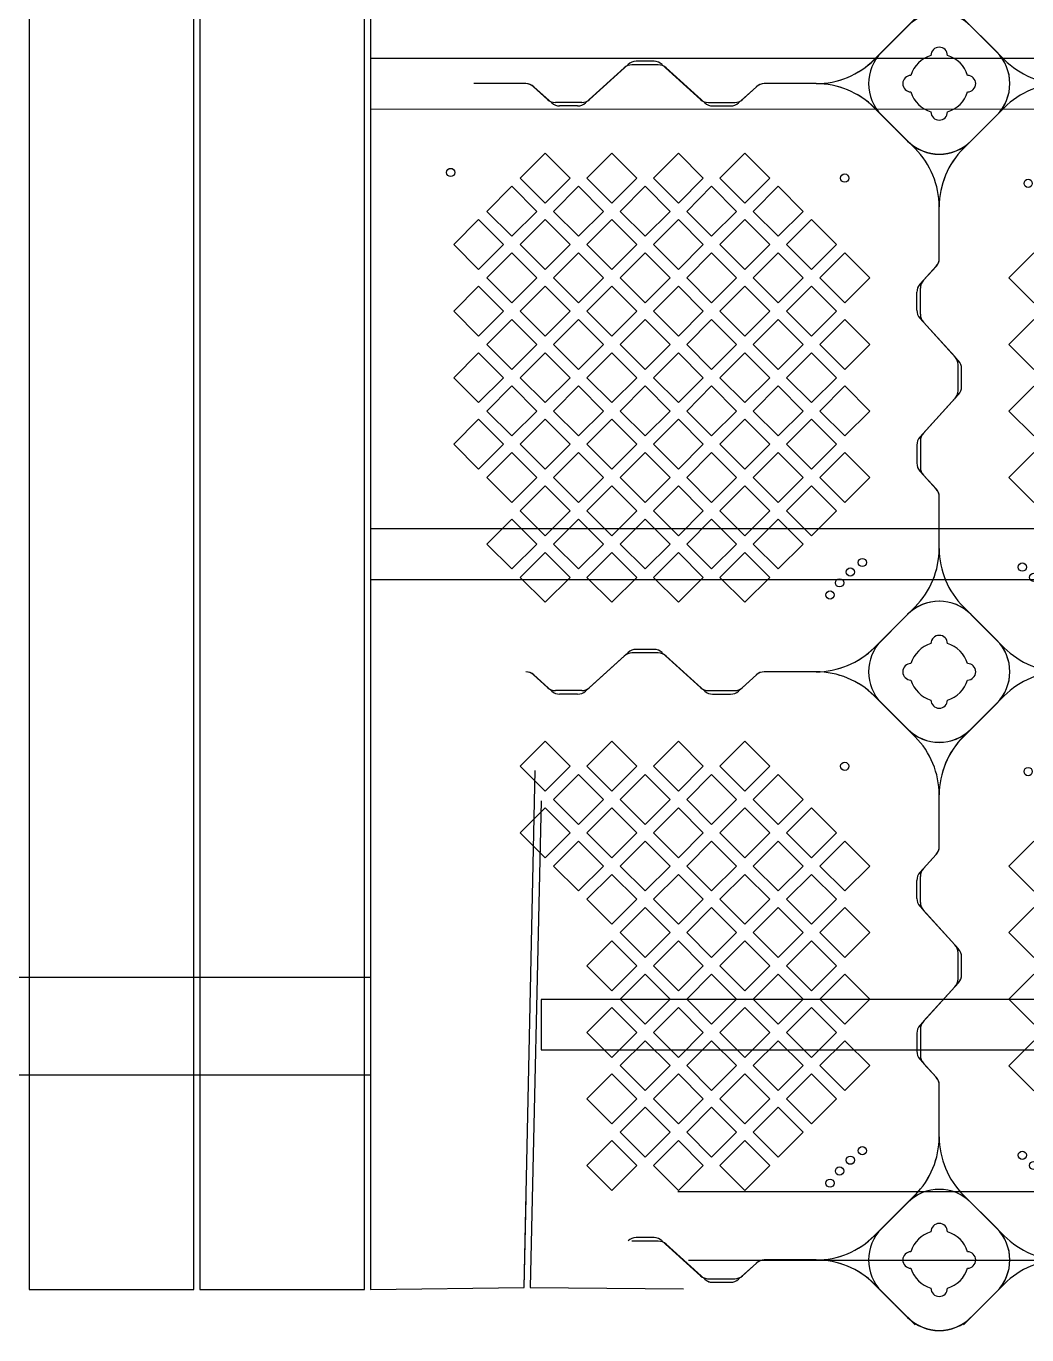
# Model space of a CAD drawing. Header units: millimetres. Extents: x -1003406 to 3312184, y 81337 to 716393.
# Drawn here: x 1153467 to 1154317, y 440170 to 441283 of the extents above; entities that cross this region are included whole.
import ezdxf

# ---------------------------------------------------------------- set-up
doc = ezdxf.new("R2010")
doc.units = ezdxf.units.MM
doc.header["$LTSCALE"] = 10
for name, color, linetype in [('W-FLOAT_BOWL浮筒', 253, 'CONTINUOUS'), ('W-STEEL_FRAME钢架', 3, 'CONTINUOUS'), ('W-WOOD_FLOOR木地板', 30, 'CONTINUOUS'), ('栏杆', 4, 'CONTINUOUS')]:
    doc.layers.add(name, color=color, linetype=linetype)

# ---------------------------------------------------------------- blocks, each defined once
blk = doc.blocks.new('旗华浮筒')
at = {"layer": 'W-FLOAT_BOWL浮筒'}
for p, q in [((-548.8, 526.9), (-526.9, 548.8)), ((-473.2, 548.8), (-444.8, 520.5)), ((-26.8, 548.8), (-55.2, 520.5)), ((26.9, 548.8), (48.8, 526.9)), ((-332.9, 513.4), (-344.7, 502.6)), ((-303.9, 516), (-326.1, 516)), ((-297.1, 513.4), (-264.4, 483.6)), ((-202.9, 513.4), (-235.6, 483.6)), ((-196.1, 516), (-173.9, 516)), ((-167.1, 513.4), (-155.3, 502.6)), ((-395.4, 500), (-351.5, 500)), ((-148.5, 500), (-104.7, 500)), ((-479.5, 444.8), (-444.8, 479.5)), ((-257.6, 481), (-242.4, 481)), ((-20.5, 444.8), (-55.2, 479.5)), ((-548.8, 473.2), (-520.5, 444.8)), ((48.8, 473.2), (20.5, 444.8)), ((-500, 351.5), (-500, 395.4)), ((0, 351.3), (0, 395.4)), ((-513.4, 332.9), (-502.6, 344.7)), ((-16.4, 329.4), (-2.6, 344.5)), ((-516, 303.9), (-516, 326.1)), ((-19, 307.4), (-19, 322.6)), ((-16.4, 300.6), (13.4, 267.9)), ((-513.4, 297.1), (-483.6, 264.4)), ((-481, 242.4), (-481, 257.6)), ((16, 238.9), (16, 261.1)), ((-513.4, 202.9), (-483.6, 235.6)), ((-16.4, 199.4), (13.4, 232.1)), ((-516, 196.1), (-516, 173.9)), ((-19, 192.6), (-19, 177.4)), ((-513.4, 167.1), (-502.6, 155.3)), ((-16.4, 170.6), (-2.6, 155.5)), ((-500, 104.7), (-500, 148.5)), ((0, 104.7), (0, 148.7)), ((-548.8, 26.8), (-520.5, 55.2)), ((-444.8, 20.5), (-479.5, 55.2)), ((-55.2, 20.5), (-20.5, 55.2)), ((48.8, 26.8), (20.5, 55.2)), ((-329.4, 16.4), (-344.5, 2.6)), ((-307.4, 19), (-322.6, 19)), ((-300.6, 16.4), (-267.9, -13.4)), ((-199.4, 16.4), (-232.1, -13.4)), ((-192.6, 19), (-177.4, 19)), ((-170.6, 16.4), (-155.5, 2.6)), ((-395.4, 0), (-351.3, 0)), ((-148.7, 0), (-104.7, 0)), ((-473.2, -48.8), (-444.8, -20.5)), ((-261.1, -16), (-238.9, -16)), ((-26.8, -48.8), (-55.2, -20.5)), ((-526.9, -48.8), (-548.8, -26.9)), ((48.8, -26.9), (26.9, -48.8))]:
    blk.add_line(p, q, dxfattribs=at)
for points in [[(-334.9, 398.5), (-313.6, 419.7), (-334.9, 440.9), (-356.1, 419.7)], [(-278.3, 398.5), (-257.1, 419.7), (-278.3, 440.9), (-299.5, 419.7)], [(-221.7, 398.5), (-200.5, 419.7), (-221.7, 440.9), (-242.9, 419.7)], [(-165.1, 398.5), (-143.9, 419.7), (-165.1, 440.9), (-186.4, 419.7)], [(-363.1, 370.2), (-341.9, 391.4), (-363.1, 412.6), (-384.4, 391.4)], [(-306.6, 370.2), (-285.4, 391.4), (-306.6, 412.6), (-327.8, 391.4)], [(-250, 370.2), (-228.8, 391.4), (-250, 412.6), (-271.2, 391.4)], [(-193.4, 370.2), (-172.2, 391.4), (-193.4, 412.6), (-214.6, 391.4)], [(-136.9, 370.2), (-115.6, 391.4), (-136.9, 412.6), (-158.1, 391.4)], [(-391.4, 341.9), (-370.2, 363.1), (-391.4, 384.4), (-412.6, 363.1)], [(-334.9, 341.9), (-313.6, 363.1), (-334.9, 384.4), (-356.1, 363.1)], [(-278.3, 341.9), (-257.1, 363.1), (-278.3, 384.4), (-299.5, 363.1)], [(-221.7, 341.9), (-200.5, 363.1), (-221.7, 384.4), (-242.9, 363.1)], [(-165.1, 341.9), (-143.9, 363.1), (-165.1, 384.4), (-186.4, 363.1)], [(-108.6, 341.9), (-87.4, 363.1), (-108.6, 384.4), (-129.8, 363.1)], [(-419.7, 313.6), (-398.5, 334.9), (-419.7, 356.1), (-440.9, 334.9)], [(-363.1, 313.6), (-341.9, 334.9), (-363.1, 356.1), (-384.4, 334.9)], [(-306.6, 313.6), (-285.4, 334.9), (-306.6, 356.1), (-327.8, 334.9)], [(-250, 313.6), (-228.8, 334.9), (-250, 356.1), (-271.2, 334.9)], [(-193.4, 313.6), (-172.2, 334.9), (-193.4, 356.1), (-214.6, 334.9)], [(-136.9, 313.6), (-115.6, 334.9), (-136.9, 356.1), (-158.1, 334.9)], [(-80.3, 313.6), (-59.1, 334.9), (-80.3, 356.1), (-101.5, 334.9)], [(-391.4, 285.4), (-370.2, 306.6), (-391.4, 327.8), (-412.6, 306.6)], [(-334.9, 285.4), (-313.6, 306.6), (-334.9, 327.8), (-356.1, 306.6)], [(-278.3, 285.4), (-257.1, 306.6), (-278.3, 327.8), (-299.5, 306.6)], [(-221.7, 285.4), (-200.5, 306.6), (-221.7, 327.8), (-242.9, 306.6)], [(-165.1, 285.4), (-143.9, 306.6), (-165.1, 327.8), (-186.4, 306.6)], [(-108.6, 285.4), (-87.4, 306.6), (-108.6, 327.8), (-129.8, 306.6)], [(-419.7, 257.1), (-398.5, 278.3), (-419.7, 299.5), (-440.9, 278.3)], [(-363.1, 257.1), (-341.9, 278.3), (-363.1, 299.5), (-384.4, 278.3)], [(-306.6, 257.1), (-285.4, 278.3), (-306.6, 299.5), (-327.8, 278.3)], [(-250, 257.1), (-228.8, 278.3), (-250, 299.5), (-271.2, 278.3)], [(-193.4, 257.1), (-172.2, 278.3), (-193.4, 299.5), (-214.6, 278.3)], [(-136.9, 257.1), (-115.6, 278.3), (-136.9, 299.5), (-158.1, 278.3)], [(-80.3, 257.1), (-59.1, 278.3), (-80.3, 299.5), (-101.5, 278.3)], [(-391.4, 228.8), (-370.2, 250), (-391.4, 271.2), (-412.6, 250)], [(-334.9, 228.8), (-313.6, 250), (-334.9, 271.2), (-356.1, 250)], [(-278.3, 228.8), (-257.1, 250), (-278.3, 271.2), (-299.5, 250)], [(-221.7, 228.8), (-200.5, 250), (-221.7, 271.2), (-242.9, 250)], [(-165.1, 228.8), (-143.9, 250), (-165.1, 271.2), (-186.4, 250)], [(-108.6, 228.8), (-87.4, 250), (-108.6, 271.2), (-129.8, 250)], [(-419.7, 200.5), (-398.5, 221.7), (-419.7, 242.9), (-440.9, 221.7)], [(-363.1, 200.5), (-341.9, 221.7), (-363.1, 242.9), (-384.4, 221.7)], [(-306.6, 200.5), (-285.4, 221.7), (-306.6, 242.9), (-327.8, 221.7)], [(-250, 200.5), (-228.8, 221.7), (-250, 242.9), (-271.2, 221.7)], [(-193.4, 200.5), (-172.2, 221.7), (-193.4, 242.9), (-214.6, 221.7)], [(-136.9, 200.5), (-115.6, 221.7), (-136.9, 242.9), (-158.1, 221.7)], [(-80.3, 200.5), (-59.1, 221.7), (-80.3, 242.9), (-101.5, 221.7)], [(-391.4, 172.2), (-370.2, 193.4), (-391.4, 214.6), (-412.6, 193.4)], [(-334.9, 172.2), (-313.6, 193.4), (-334.9, 214.6), (-356.1, 193.4)], [(-278.3, 172.2), (-257.1, 193.4), (-278.3, 214.6), (-299.5, 193.4)], [(-221.7, 172.2), (-200.5, 193.4), (-221.7, 214.6), (-242.9, 193.4)], [(-165.1, 172.2), (-143.9, 193.4), (-165.1, 214.6), (-186.4, 193.4)], [(-108.6, 172.2), (-87.4, 193.4), (-108.6, 214.6), (-129.8, 193.4)], [(-419.7, 143.9), (-398.5, 165.1), (-419.7, 186.4), (-440.9, 165.1)], [(-363.1, 143.9), (-341.9, 165.1), (-363.1, 186.4), (-384.4, 165.1)], [(-306.6, 143.9), (-285.4, 165.1), (-306.6, 186.4), (-327.8, 165.1)], [(-250, 143.9), (-228.8, 165.1), (-250, 186.4), (-271.2, 165.1)], [(-193.4, 143.9), (-172.2, 165.1), (-193.4, 186.4), (-214.6, 165.1)], [(-136.9, 143.9), (-115.6, 165.1), (-136.9, 186.4), (-158.1, 165.1)], [(-80.3, 143.9), (-59.1, 165.1), (-80.3, 186.4), (-101.5, 165.1)], [(-391.4, 115.6), (-370.2, 136.9), (-391.4, 158.1), (-412.6, 136.9)], [(-334.9, 115.6), (-313.6, 136.9), (-334.9, 158.1), (-356.1, 136.9)], [(-278.3, 115.6), (-257.1, 136.9), (-278.3, 158.1), (-299.5, 136.9)], [(-221.7, 115.6), (-200.5, 136.9), (-221.7, 158.1), (-242.9, 136.9)], [(-165.1, 115.6), (-143.9, 136.9), (-165.1, 158.1), (-186.4, 136.9)], [(-108.6, 115.6), (-87.4, 136.9), (-108.6, 158.1), (-129.8, 136.9)], [(-363.1, 87.4), (-341.9, 108.6), (-363.1, 129.8), (-384.4, 108.6)], [(-306.6, 87.4), (-285.4, 108.6), (-306.6, 129.8), (-327.8, 108.6)], [(-250, 87.4), (-228.8, 108.6), (-250, 129.8), (-271.2, 108.6)], [(-193.4, 87.4), (-172.2, 108.6), (-193.4, 129.8), (-214.6, 108.6)], [(-136.9, 87.4), (-115.6, 108.6), (-136.9, 129.8), (-158.1, 108.6)], [(-334.9, 59.1), (-313.6, 80.3), (-334.9, 101.5), (-356.1, 80.3)], [(-278.3, 59.1), (-257.1, 80.3), (-278.3, 101.5), (-299.5, 80.3)], [(-221.7, 59.1), (-200.5, 80.3), (-221.7, 101.5), (-242.9, 80.3)], [(-165.1, 59.1), (-143.9, 80.3), (-165.1, 101.5), (-186.4, 80.3)]]:
    blk.add_lwpolyline(points, close=True, dxfattribs=at)
for centre in [(-419.7, 419.7), (-411, 429.4), (-84.8, 424.4), (-429.4, 411), (-75.6, 415.2), (-434.7, 92.9), (-424.4, 84.8), (-415.2, 75.6), (-80.3, 80.3), (-407.1, 65.3)]:
    blk.add_circle(centre, 3.5, dxfattribs=at)
for centre, radius, start, end in [((-500, 522), 38, 45, 135), ((0, 522), 38, 45, 135), ((-522, 500), 38, 135, 225), ((-500, 500), 25, 106.2602, 163.7398), ((-500, 524), 7, 0, 180), ((-500, 500), 25, 16.2602, 73.7398), ((0, 500), 25, 106.2602, 163.7398), ((0, 524), 7, 0, 180), ((0, 500), 25, 16.2602, 73.7398), ((22, 500), 38, 315, 45), ((-395.3, 570), 70, 225, 270), ((-326.1, 506), 10, 90, 132.2737), ((-303.9, 506), 10, 47.7263, 90), ((-196.1, 506), 10, 90, 132.2737), ((-173.9, 506), 10, 47.7263, 90), ((-104.7, 570), 70, 270, 315), ((-524, 500), 7, 90, 270), ((-476, 500), 7, 270, 90), ((-351.5, 510), 10, 270, 312.2737), ((-148.5, 510), 10, 227.7263, 270), ((-24, 500), 7, 90, 270), ((24, 500), 7, 270, 90), ((-500, 500), 25, 196.2602, 253.7398), ((-500, 500), 25, 286.2602, 343.7398), ((-395.3, 430), 70, 90, 135), ((-104.7, 430), 70, 45, 90), ((0, 500), 25, 196.2602, 253.7398), ((0, 500), 25, 286.2602, 343.7398), ((-257.6, 491), 10, 227.7263, 270), ((-242.4, 491), 10, 270, 312.2737), ((-500, 476), 7, 180, 0), ((0, 476), 7, 180, 0), ((-570, 395.3), 70, 0, 45), ((-430, 395.3), 70, 135, 180), ((-70, 395.3), 70, 0, 45), ((70, 395.3), 70, 135, 180), ((-510, 351.5), 10, 317.7263, 0), ((-10, 351.3), 10, 317.7263, 0), ((-506, 326.1), 10, 137.7263, 180), ((-9, 322.6), 10, 137.7263, 180), ((-506, 303.9), 10, 180, 222.2737), ((-9, 307.4), 10, 180, 222.2737), ((6, 261.1), 10, 0, 42.2737), ((-491, 257.6), 10, 0, 42.2737), ((-491, 242.4), 10, 317.7263, 0), ((6, 238.9), 10, 317.7263, 0), ((-506, 196.1), 10, 137.7263, 180), ((-9, 192.6), 10, 137.7263, 180), ((-506, 173.9), 10, 180, 222.2737), ((-9, 177.4), 10, 180, 222.2737), ((-510, 148.5), 10, 0, 42.2737), ((-10, 148.7), 10, 0, 42.2737), ((-570, 104.7), 70, 315, 0), ((-430, 104.7), 70, 180, 225), ((-70, 104.7), 70, 315, 0), ((70, 104.7), 70, 180, 225), ((-522, 0), 38, 135, 225), ((-500, 0), 25, 106.2602, 163.7398), ((-500, 24), 7, 0, 180), ((-500, 0), 25, 16.2602, 73.7398), ((0, 0), 25, 106.2602, 163.7398), ((0, 24), 7, 0, 180), ((0, 0), 25, 16.2602, 73.7398), ((22, 0), 38, 315, 45), ((-395.3, 70), 70, 225, 270), ((-322.6, 9), 10, 90, 132.2737), ((-307.4, 9), 10, 47.7263, 90), ((-192.6, 9), 10, 90, 132.2737), ((-177.4, 9), 10, 47.7263, 90), ((-104.7, 70), 70, 270, 315), ((-524, 0), 7, 90, 270), ((-476, 0), 7, 270, 90), ((-395.3, -70), 70, 90, 135), ((-351.3, 10), 10, 270, 312.2737), ((-148.7, 10), 10, 227.7263, 270), ((-104.7, -70), 70, 45, 90), ((-24, 0), 7, 90, 270), ((24, 0), 7, 270, 90), ((-500, 0), 25, 196.2602, 253.7398), ((-500, 0), 25, 286.2602, 343.7398), ((0, 0), 25, 196.2602, 253.7398), ((0, 0), 25, 286.2602, 343.7398), ((-261.1, -6), 10, 227.7263, 270), ((-238.9, -6), 10, 270, 312.2737), ((-500, -24), 7, 180, 0), ((0, -24), 7, 180, 0), ((-500, -22), 38, 225, 315), ((0, -22), 38, 225, 315)]:
    blk.add_arc(centre, radius, start, end, dxfattribs=at)

msp = doc.modelspace()

# ---------------------------------------------------------------- linework, layer by layer
at = {"layer": 'W-FLOAT_BOWL浮筒'}
for p, q in [((1154222.4, 441289.2), (1154187.7, 441254.4)), ((1154222.4, 441289.2), (1154187.7, 441254.4)), ((1154216.1, 441282.8), (1154187.8, 441254.4)), ((1154216.1, 441282.8), (1154187.8, 441254.4)), ((1154291.8, 441260.8), (1154263.4, 441289.1)), ((1154291.8, 441260.8), (1154263.4, 441289.1)), ((1154269.9, 441282.8), (1154291.8, 441260.8)), ((1154269.9, 441282.8), (1154291.8, 441260.8)), ((1153945.8, 441220.5), (1153978.6, 441250.3)), ((1154004.1, 441249.9), (1153981.8, 441249.9)), ((1154000.6, 441252.9), (1153985.3, 441252.9)), ((1154040.1, 441220.5), (1154007.3, 441250.3)), ((1153942.3, 441217.5), (1153975.1, 441247.3)), ((1154043.6, 441217.5), (1154010.8, 441247.3)), ((1153891.5, 441233.9), (1153847.5, 441233.9)), ((1153891.7, 441233.9), (1153847.5, 441233.9)), ((1153910.1, 441220.5), (1153898.2, 441231.3)), ((1153913.6, 441217.5), (1153898.4, 441231.3)), ((1154072.3, 441217.5), (1154087.5, 441231.3)), ((1154072.3, 441217.5), (1154087.5, 441231.3)), ((1154075.8, 441220.5), (1154087.7, 441231.3)), ((1154075.8, 441220.5), (1154087.7, 441231.3)), ((1154138.2, 441233.9), (1154094.2, 441233.9)), ((1154138.2, 441233.9), (1154094.2, 441233.9)), ((1154138.2, 441233.9), (1154094.4, 441233.9)), ((1154138.2, 441233.9), (1154094.4, 441233.9)), ((1153939.1, 441217.9), (1153916.8, 441217.9)), ((1154046.8, 441217.9), (1154069.1, 441217.9)), ((1154046.8, 441217.9), (1154069.1, 441217.9)), ((1153935.6, 441214.9), (1153920.3, 441214.9)), ((1154050.3, 441214.9), (1154065.6, 441214.9)), ((1154050.3, 441214.9), (1154065.6, 441214.9)), ((1154222.4, 441178.7), (1154187.7, 441213.4)), ((1154222.4, 441178.7), (1154187.7, 441213.4)), ((1154216.1, 441185.1), (1154187.8, 441213.4)), ((1154216.1, 441185.1), (1154187.8, 441213.4)), ((1154291.8, 441207.1), (1154263.4, 441178.8)), ((1154291.8, 441207.1), (1154263.4, 441178.8)), ((1154291.8, 441207), (1154269.9, 441185.1)), ((1154291.8, 441207), (1154269.9, 441185.1)), ((1154242.9, 441085.2), (1154242.9, 441129.2)), ((1154242.9, 441085.2), (1154242.9, 441129.2)), ((1154226.5, 441063.3), (1154240.3, 441078.5)), ((1154226.5, 441063.3), (1154240.3, 441078.5)), ((1154223.9, 441041.3), (1154223.9, 441056.6)), ((1154223.9, 441041.3), (1154223.9, 441056.6)), ((1154226.5, 441034.6), (1154256.3, 441001.8)), ((1154226.5, 441034.6), (1154256.3, 441001.8)), ((1154258.9, 440972.8), (1154258.9, 440995.1)), ((1154258.9, 440972.8), (1154258.9, 440995.1)), ((1154226.5, 440933.3), (1154256.3, 440966.1)), ((1154226.5, 440933.3), (1154256.3, 440966.1)), ((1154223.9, 440926.6), (1154223.9, 440911.3)), ((1154223.9, 440926.6), (1154223.9, 440911.3)), ((1154226.5, 440904.6), (1154240.3, 440889.4)), ((1154226.5, 440904.6), (1154240.3, 440889.4)), ((1154242.9, 440838.5), (1154242.9, 440882.7)), ((1154242.9, 440838.5), (1154242.9, 440882.7)), ((1154222.4, 440789.2), (1154187.7, 440754.4)), ((1154222.4, 440789.2), (1154187.7, 440754.4)), ((1154216.1, 440782.8), (1154187.8, 440754.4)), ((1154216.1, 440782.8), (1154187.8, 440754.4)), ((1154291.8, 440760.8), (1154263.4, 440789.1)), ((1154291.8, 440760.8), (1154263.4, 440789.1)), ((1154269.9, 440782.8), (1154291.8, 440760.8)), ((1154269.9, 440782.8), (1154291.8, 440760.8)), ((1153945.8, 440720.5), (1153978.6, 440750.3)), ((1154004.1, 440749.9), (1153981.8, 440749.9)), ((1154000.6, 440752.9), (1153985.3, 440752.9)), ((1154040.1, 440720.5), (1154007.3, 440750.3)), ((1153942.3, 440717.5), (1153975.1, 440747.3)), ((1154043.6, 440717.5), (1154010.8, 440747.3)), ((1153910.1, 440720.5), (1153898.2, 440731.3)), ((1153913.6, 440717.5), (1153898.4, 440731.3)), ((1154072.3, 440717.5), (1154087.5, 440731.3)), ((1154072.3, 440717.5), (1154087.5, 440731.3)), ((1154075.8, 440720.5), (1154087.7, 440731.3)), ((1154075.8, 440720.5), (1154087.7, 440731.3)), ((1154138.2, 440733.9), (1154094.2, 440733.9)), ((1154138.2, 440733.9), (1154094.2, 440733.9)), ((1154138.2, 440733.9), (1154094.4, 440733.9)), ((1154138.2, 440733.9), (1154094.4, 440733.9)), ((1153939.1, 440717.9), (1153916.8, 440717.9)), ((1154046.8, 440717.9), (1154069.1, 440717.9)), ((1154046.8, 440717.9), (1154069.1, 440717.9)), ((1153935.6, 440714.9), (1153920.3, 440714.9)), ((1154050.3, 440714.9), (1154065.6, 440714.9)), ((1154222.4, 440678.7), (1154187.7, 440713.4)), ((1154222.4, 440678.7), (1154187.7, 440713.4)), ((1154216.1, 440685.1), (1154187.8, 440713.4)), ((1154216.1, 440685.1), (1154187.8, 440713.4)), ((1154291.8, 440707.1), (1154263.4, 440678.8)), ((1154291.8, 440707.1), (1154263.4, 440678.8)), ((1154291.8, 440707), (1154269.9, 440685.1)), ((1154291.8, 440707), (1154269.9, 440685.1)), ((1154242.9, 440585.2), (1154242.9, 440629.2)), ((1154242.9, 440585.2), (1154242.9, 440629.2)), ((1154226.5, 440563.3), (1154240.3, 440578.5)), ((1154226.5, 440563.3), (1154240.3, 440578.5)), ((1154223.9, 440541.3), (1154223.9, 440556.6)), ((1154223.9, 440541.3), (1154223.9, 440556.6)), ((1154226.5, 440534.6), (1154256.3, 440501.8)), ((1154226.5, 440534.6), (1154256.3, 440501.8)), ((1154258.9, 440472.8), (1154258.9, 440495.1)), ((1154258.9, 440472.8), (1154258.9, 440495.1)), ((1154226.5, 440433.3), (1154256.3, 440466.1)), ((1154226.5, 440433.3), (1154256.3, 440466.1)), ((1154226.5, 440433.3), (1154256.3, 440466.1)), ((1154223.9, 440426.6), (1154223.9, 440411.3)), ((1154223.9, 440426.6), (1154223.9, 440411.3)), ((1154223.9, 440426.6), (1154223.9, 440411.3)), ((1154226.5, 440404.6), (1154240.3, 440389.4)), ((1154226.5, 440404.6), (1154240.3, 440389.4)), ((1154226.5, 440404.6), (1154240.3, 440389.4)), ((1154242.9, 440338.5), (1154242.9, 440382.7)), ((1154242.9, 440338.5), (1154242.9, 440382.7)), ((1154242.9, 440338.5), (1154242.9, 440382.7)), ((1154222.4, 440289.2), (1154187.7, 440254.4)), ((1154222.4, 440289.2), (1154187.7, 440254.4)), ((1154222.4, 440289.2), (1154187.7, 440254.4)), ((1154216.1, 440282.8), (1154187.8, 440254.4)), ((1154216.1, 440282.8), (1154187.8, 440254.4)), ((1154291.8, 440260.8), (1154263.4, 440289.1)), ((1154291.8, 440260.8), (1154263.4, 440289.1)), ((1154291.8, 440260.8), (1154263.4, 440289.1)), ((1154269.9, 440282.8), (1154291.8, 440260.8)), ((1154269.9, 440282.8), (1154291.8, 440260.8)), ((1154004.1, 440249.9), (1153981.8, 440249.9)), ((1154000.6, 440252.9), (1153985.3, 440252.9)), ((1154000.6, 440252.9), (1153985.3, 440252.9)), ((1154040.1, 440220.5), (1154007.3, 440250.3)), ((1154040.1, 440220.5), (1154007.3, 440250.3)), ((1154043.6, 440217.5), (1154010.8, 440247.3)), ((1154072.3, 440217.5), (1154087.5, 440231.3)), ((1154072.3, 440217.5), (1154087.5, 440231.3)), ((1154075.8, 440220.5), (1154087.7, 440231.3)), ((1154075.8, 440220.5), (1154087.7, 440231.3)), ((1154075.8, 440220.5), (1154087.7, 440231.3)), ((1154138.2, 440233.9), (1154094.2, 440233.9)), ((1154138.2, 440233.9), (1154094.2, 440233.9)), ((1154138.2, 440233.9), (1154094.4, 440233.9)), ((1154138.2, 440233.9), (1154094.4, 440233.9)), ((1154138.2, 440233.9), (1154094.4, 440233.9)), ((1154046.8, 440217.9), (1154069.1, 440217.9)), ((1154046.8, 440217.9), (1154069.1, 440217.9)), ((1154046.8, 440217.9), (1154069.1, 440217.9)), ((1154050.3, 440214.9), (1154065.6, 440214.9)), ((1154050.3, 440214.9), (1154065.6, 440214.9)), ((1154222.4, 440178.7), (1154187.7, 440213.4)), ((1154222.4, 440178.7), (1154187.7, 440213.4)), ((1154216.1, 440185.1), (1154187.8, 440213.4)), ((1154216.1, 440185.1), (1154187.8, 440213.4)), ((1154216.1, 440185.1), (1154187.8, 440213.4)), ((1154291.8, 440207.1), (1154263.4, 440178.8)), ((1154291.8, 440207.1), (1154263.4, 440178.8)), ((1154291.8, 440207), (1154269.9, 440185.1)), ((1154291.8, 440207), (1154269.9, 440185.1)), ((1154291.8, 440207), (1154269.9, 440185.1))]:
    msp.add_line(p, q, dxfattribs=at)
for points in [[(1153929.3, 441153.6), (1153908.1, 441174.8), (1153886.9, 441153.6), (1153908.1, 441132.4)], [(1153985.9, 441153.6), (1153964.7, 441174.8), (1153943.4, 441153.6), (1153964.7, 441132.4)], [(1154042.4, 441153.6), (1154021.2, 441174.8), (1154000, 441153.6), (1154021.2, 441132.4)], [(1154099, 441153.6), (1154077.8, 441174.8), (1154056.6, 441153.6), (1154077.8, 441132.4)], [(1154099, 441153.6), (1154077.8, 441174.8), (1154056.6, 441153.6), (1154077.8, 441132.4)], [(1153901, 441125.3), (1153879.8, 441146.6), (1153858.6, 441125.3), (1153879.8, 441104.1)], [(1153957.6, 441125.3), (1153936.4, 441146.6), (1153915.2, 441125.3), (1153936.4, 441104.1)], [(1154014.2, 441125.3), (1153992.9, 441146.6), (1153971.7, 441125.3), (1153992.9, 441104.1)], [(1154070.7, 441125.3), (1154049.5, 441146.6), (1154028.3, 441125.3), (1154049.5, 441104.1)], [(1154070.7, 441125.3), (1154049.5, 441146.6), (1154028.3, 441125.3), (1154049.5, 441104.1)], [(1154127.3, 441125.3), (1154106.1, 441146.6), (1154084.9, 441125.3), (1154106.1, 441104.1)], [(1154127.3, 441125.3), (1154106.1, 441146.6), (1154084.9, 441125.3), (1154106.1, 441104.1)], [(1153872.7, 441097.1), (1153851.5, 441118.3), (1153830.3, 441097.1), (1153851.5, 441075.8)], [(1153929.3, 441097.1), (1153908.1, 441118.3), (1153886.9, 441097.1), (1153908.1, 441075.8)], [(1153985.9, 441097.1), (1153964.7, 441118.3), (1153943.4, 441097.1), (1153964.7, 441075.8)], [(1154042.4, 441097.1), (1154021.2, 441118.3), (1154000, 441097.1), (1154021.2, 441075.8)], [(1154099, 441097.1), (1154077.8, 441118.3), (1154056.6, 441097.1), (1154077.8, 441075.8)], [(1154155.6, 441097.1), (1154134.4, 441118.3), (1154113.2, 441097.1), (1154134.4, 441075.8)], [(1154155.6, 441097.1), (1154134.4, 441118.3), (1154113.2, 441097.1), (1154134.4, 441075.8)], [(1153901, 441068.8), (1153879.8, 441090), (1153858.6, 441068.8), (1153879.8, 441047.6)], [(1153957.6, 441068.8), (1153936.4, 441090), (1153915.2, 441068.8), (1153936.4, 441047.6)], [(1154014.2, 441068.8), (1153992.9, 441090), (1153971.7, 441068.8), (1153992.9, 441047.6)], [(1154070.7, 441068.8), (1154049.5, 441090), (1154028.3, 441068.8), (1154049.5, 441047.6)], [(1154127.3, 441068.8), (1154106.1, 441090), (1154084.9, 441068.8), (1154106.1, 441047.6)], [(1154183.9, 441068.8), (1154162.6, 441090), (1154141.4, 441068.8), (1154162.6, 441047.6)], [(1154183.9, 441068.8), (1154162.6, 441090), (1154141.4, 441068.8), (1154162.6, 441047.6)], [(1153872.7, 441040.5), (1153851.5, 441061.7), (1153830.3, 441040.5), (1153851.5, 441019.3)], [(1153929.3, 441040.5), (1153908.1, 441061.7), (1153886.9, 441040.5), (1153908.1, 441019.3)], [(1153985.9, 441040.5), (1153964.7, 441061.7), (1153943.4, 441040.5), (1153964.7, 441019.3)], [(1154042.4, 441040.5), (1154021.2, 441061.7), (1154000, 441040.5), (1154021.2, 441019.3)], [(1154099, 441040.5), (1154077.8, 441061.7), (1154056.6, 441040.5), (1154077.8, 441019.3)], [(1154155.6, 441040.5), (1154134.4, 441061.7), (1154113.2, 441040.5), (1154134.4, 441019.3)], [(1154155.6, 441040.5), (1154134.4, 441061.7), (1154113.2, 441040.5), (1154134.4, 441019.3)], [(1153901, 441012.2), (1153879.8, 441033.4), (1153858.6, 441012.2), (1153879.8, 440991)], [(1153957.6, 441012.2), (1153936.4, 441033.4), (1153915.2, 441012.2), (1153936.4, 440991)], [(1154014.2, 441012.2), (1153992.9, 441033.4), (1153971.7, 441012.2), (1153992.9, 440991)], [(1154070.7, 441012.2), (1154049.5, 441033.4), (1154028.3, 441012.2), (1154049.5, 440991)], [(1154127.3, 441012.2), (1154106.1, 441033.4), (1154084.9, 441012.2), (1154106.1, 440991)], [(1154183.9, 441012.2), (1154162.6, 441033.4), (1154141.4, 441012.2), (1154162.6, 440991)], [(1154183.9, 441012.2), (1154162.6, 441033.4), (1154141.4, 441012.2), (1154162.6, 440991)], [(1153872.7, 440983.9), (1153851.5, 441005.1), (1153830.3, 440983.9), (1153851.5, 440962.7)], [(1153929.3, 440983.9), (1153908.1, 441005.1), (1153886.9, 440983.9), (1153908.1, 440962.7)], [(1153985.9, 440983.9), (1153964.7, 441005.1), (1153943.4, 440983.9), (1153964.7, 440962.7)], [(1154042.4, 440983.9), (1154021.2, 441005.1), (1154000, 440983.9), (1154021.2, 440962.7)], [(1154099, 440983.9), (1154077.8, 441005.1), (1154056.6, 440983.9), (1154077.8, 440962.7)], [(1154155.6, 440983.9), (1154134.4, 441005.1), (1154113.2, 440983.9), (1154134.4, 440962.7)], [(1154155.6, 440983.9), (1154134.4, 441005.1), (1154113.2, 440983.9), (1154134.4, 440962.7)], [(1153901, 440955.6), (1153879.8, 440976.9), (1153858.6, 440955.6), (1153879.8, 440934.4)], [(1153957.6, 440955.6), (1153936.4, 440976.9), (1153915.2, 440955.6), (1153936.4, 440934.4)], [(1154014.2, 440955.6), (1153992.9, 440976.9), (1153971.7, 440955.6), (1153992.9, 440934.4)], [(1154070.7, 440955.6), (1154049.5, 440976.9), (1154028.3, 440955.6), (1154049.5, 440934.4)], [(1154127.3, 440955.6), (1154106.1, 440976.9), (1154084.9, 440955.6), (1154106.1, 440934.4)], [(1154183.9, 440955.6), (1154162.6, 440976.9), (1154141.4, 440955.6), (1154162.6, 440934.4)], [(1154183.9, 440955.6), (1154162.6, 440976.9), (1154141.4, 440955.6), (1154162.6, 440934.4)], [(1153872.7, 440927.4), (1153851.5, 440948.6), (1153830.3, 440927.4), (1153851.5, 440906.1)], [(1153929.3, 440927.4), (1153908.1, 440948.6), (1153886.9, 440927.4), (1153908.1, 440906.1)], [(1153985.9, 440927.4), (1153964.7, 440948.6), (1153943.4, 440927.4), (1153964.7, 440906.1)], [(1154042.4, 440927.4), (1154021.2, 440948.6), (1154000, 440927.4), (1154021.2, 440906.1)], [(1154099, 440927.4), (1154077.8, 440948.6), (1154056.6, 440927.4), (1154077.8, 440906.1)], [(1154155.6, 440927.4), (1154134.4, 440948.6), (1154113.2, 440927.4), (1154134.4, 440906.1)], [(1154155.6, 440927.4), (1154134.4, 440948.6), (1154113.2, 440927.4), (1154134.4, 440906.1)], [(1153901, 440899.1), (1153879.8, 440920.3), (1153858.6, 440899.1), (1153879.8, 440877.9)], [(1153957.6, 440899.1), (1153936.4, 440920.3), (1153915.2, 440899.1), (1153936.4, 440877.9)], [(1154014.2, 440899.1), (1153992.9, 440920.3), (1153971.7, 440899.1), (1153992.9, 440877.9)], [(1154070.7, 440899.1), (1154049.5, 440920.3), (1154028.3, 440899.1), (1154049.5, 440877.9)], [(1154127.3, 440899.1), (1154106.1, 440920.3), (1154084.9, 440899.1), (1154106.1, 440877.9)], [(1154183.9, 440899.1), (1154162.6, 440920.3), (1154141.4, 440899.1), (1154162.6, 440877.9)], [(1154183.9, 440899.1), (1154162.6, 440920.3), (1154141.4, 440899.1), (1154162.6, 440877.9)], [(1153929.3, 440870.8), (1153908.1, 440892), (1153886.9, 440870.8), (1153908.1, 440849.6)], [(1153985.9, 440870.8), (1153964.7, 440892), (1153943.4, 440870.8), (1153964.7, 440849.6)], [(1154042.4, 440870.8), (1154021.2, 440892), (1154000, 440870.8), (1154021.2, 440849.6)], [(1154099, 440870.8), (1154077.8, 440892), (1154056.6, 440870.8), (1154077.8, 440849.6)], [(1154155.6, 440870.8), (1154134.4, 440892), (1154113.2, 440870.8), (1154134.4, 440849.6)], [(1154155.6, 440870.8), (1154134.4, 440892), (1154113.2, 440870.8), (1154134.4, 440849.6)], [(1153901, 440842.5), (1153879.8, 440863.7), (1153858.6, 440842.5), (1153879.8, 440821.3)], [(1153957.6, 440842.5), (1153936.4, 440863.7), (1153915.2, 440842.5), (1153936.4, 440821.3)], [(1154014.2, 440842.5), (1153992.9, 440863.7), (1153971.7, 440842.5), (1153992.9, 440821.3)], [(1154070.7, 440842.5), (1154049.5, 440863.7), (1154028.3, 440842.5), (1154049.5, 440821.3)], [(1154127.3, 440842.5), (1154106.1, 440863.7), (1154084.9, 440842.5), (1154106.1, 440821.3)], [(1153929.3, 440814.2), (1153908.1, 440835.4), (1153886.9, 440814.2), (1153908.1, 440793)], [(1153985.9, 440814.2), (1153964.7, 440835.4), (1153943.4, 440814.2), (1153964.7, 440793)], [(1154042.4, 440814.2), (1154021.2, 440835.4), (1154000, 440814.2), (1154021.2, 440793)], [(1154099, 440814.2), (1154077.8, 440835.4), (1154056.6, 440814.2), (1154077.8, 440793)], [(1154099, 440814.2), (1154077.8, 440835.4), (1154056.6, 440814.2), (1154077.8, 440793)], [(1153929.3, 440653.6), (1153908.1, 440674.8), (1153886.9, 440653.6), (1153908.1, 440632.4)], [(1153985.9, 440653.6), (1153964.7, 440674.8), (1153943.4, 440653.6), (1153964.7, 440632.4)], [(1154042.4, 440653.6), (1154021.2, 440674.8), (1154000, 440653.6), (1154021.2, 440632.4)], [(1154099, 440653.6), (1154077.8, 440674.8), (1154056.6, 440653.6), (1154077.8, 440632.4)], [(1154099, 440653.6), (1154077.8, 440674.8), (1154056.6, 440653.6), (1154077.8, 440632.4)], [(1153957.6, 440625.3), (1153936.4, 440646.6), (1153915.2, 440625.3), (1153936.4, 440604.1)], [(1154014.2, 440625.3), (1153992.9, 440646.6), (1153971.7, 440625.3), (1153992.9, 440604.1)], [(1154070.7, 440625.3), (1154049.5, 440646.6), (1154028.3, 440625.3), (1154049.5, 440604.1)], [(1154070.7, 440625.3), (1154049.5, 440646.6), (1154028.3, 440625.3), (1154049.5, 440604.1)], [(1154127.3, 440625.3), (1154106.1, 440646.6), (1154084.9, 440625.3), (1154106.1, 440604.1)], [(1154127.3, 440625.3), (1154106.1, 440646.6), (1154084.9, 440625.3), (1154106.1, 440604.1)], [(1153929.3, 440597.1), (1153908.1, 440618.3), (1153886.9, 440597.1), (1153908.1, 440575.8)], [(1153985.9, 440597.1), (1153964.7, 440618.3), (1153943.4, 440597.1), (1153964.7, 440575.8)], [(1154042.4, 440597.1), (1154021.2, 440618.3), (1154000, 440597.1), (1154021.2, 440575.8)], [(1154099, 440597.1), (1154077.8, 440618.3), (1154056.6, 440597.1), (1154077.8, 440575.8)], [(1154099, 440597.1), (1154077.8, 440618.3), (1154056.6, 440597.1), (1154077.8, 440575.8)], [(1154155.6, 440597.1), (1154134.4, 440618.3), (1154113.2, 440597.1), (1154134.4, 440575.8)], [(1154155.6, 440597.1), (1154134.4, 440618.3), (1154113.2, 440597.1), (1154134.4, 440575.8)], [(1153957.6, 440568.8), (1153936.4, 440590), (1153915.2, 440568.8), (1153936.4, 440547.6)], [(1154014.2, 440568.8), (1153992.9, 440590), (1153971.7, 440568.8), (1153992.9, 440547.6)], [(1154070.7, 440568.8), (1154049.5, 440590), (1154028.3, 440568.8), (1154049.5, 440547.6)], [(1154127.3, 440568.8), (1154106.1, 440590), (1154084.9, 440568.8), (1154106.1, 440547.6)], [(1154127.3, 440568.8), (1154106.1, 440590), (1154084.9, 440568.8), (1154106.1, 440547.6)], [(1154183.9, 440568.8), (1154162.6, 440590), (1154141.4, 440568.8), (1154162.6, 440547.6)], [(1154183.9, 440568.8), (1154162.6, 440590), (1154141.4, 440568.8), (1154162.6, 440547.6)], [(1153985.9, 440540.5), (1153964.7, 440561.7), (1153943.4, 440540.5), (1153964.7, 440519.3)], [(1154042.4, 440540.5), (1154021.2, 440561.7), (1154000, 440540.5), (1154021.2, 440519.3)], [(1154099, 440540.5), (1154077.8, 440561.7), (1154056.6, 440540.5), (1154077.8, 440519.3)], [(1154099, 440540.5), (1154077.8, 440561.7), (1154056.6, 440540.5), (1154077.8, 440519.3)], [(1154155.6, 440540.5), (1154134.4, 440561.7), (1154113.2, 440540.5), (1154134.4, 440519.3)], [(1154155.6, 440540.5), (1154134.4, 440561.7), (1154113.2, 440540.5), (1154134.4, 440519.3)], [(1154014.2, 440512.2), (1153992.9, 440533.4), (1153971.7, 440512.2), (1153992.9, 440491)], [(1154070.7, 440512.2), (1154049.5, 440533.4), (1154028.3, 440512.2), (1154049.5, 440491)], [(1154127.3, 440512.2), (1154106.1, 440533.4), (1154084.9, 440512.2), (1154106.1, 440491)], [(1154127.3, 440512.2), (1154106.1, 440533.4), (1154084.9, 440512.2), (1154106.1, 440491)], [(1154183.9, 440512.2), (1154162.6, 440533.4), (1154141.4, 440512.2), (1154162.6, 440491)], [(1154183.9, 440512.2), (1154162.6, 440533.4), (1154141.4, 440512.2), (1154162.6, 440491)], [(1153985.9, 440483.9), (1153964.7, 440505.1), (1153943.4, 440483.9), (1153964.7, 440462.7)], [(1154042.4, 440483.9), (1154021.2, 440505.1), (1154000, 440483.9), (1154021.2, 440462.7)], [(1154099, 440483.9), (1154077.8, 440505.1), (1154056.6, 440483.9), (1154077.8, 440462.7)], [(1154099, 440483.9), (1154077.8, 440505.1), (1154056.6, 440483.9), (1154077.8, 440462.7)], [(1154155.6, 440483.9), (1154134.4, 440505.1), (1154113.2, 440483.9), (1154134.4, 440462.7)], [(1154155.6, 440483.9), (1154134.4, 440505.1), (1154113.2, 440483.9), (1154134.4, 440462.7)], [(1154014.2, 440455.6), (1153992.9, 440476.9), (1153971.7, 440455.6), (1153992.9, 440434.4)], [(1154070.7, 440455.6), (1154049.5, 440476.9), (1154028.3, 440455.6), (1154049.5, 440434.4)], [(1154127.3, 440455.6), (1154106.1, 440476.9), (1154084.9, 440455.6), (1154106.1, 440434.4)], [(1154127.3, 440455.6), (1154106.1, 440476.9), (1154084.9, 440455.6), (1154106.1, 440434.4)], [(1154127.3, 440455.6), (1154106.1, 440476.9), (1154084.9, 440455.6), (1154106.1, 440434.4)], [(1154183.9, 440455.6), (1154162.6, 440476.9), (1154141.4, 440455.6), (1154162.6, 440434.4)], [(1154183.9, 440455.6), (1154162.6, 440476.9), (1154141.4, 440455.6), (1154162.6, 440434.4)], [(1154183.9, 440455.6), (1154162.6, 440476.9), (1154141.4, 440455.6), (1154162.6, 440434.4)], [(1153985.9, 440427.4), (1153964.7, 440448.6), (1153943.4, 440427.4), (1153964.7, 440406.1)], [(1154042.4, 440427.4), (1154021.2, 440448.6), (1154000, 440427.4), (1154021.2, 440406.1)], [(1154099, 440427.4), (1154077.8, 440448.6), (1154056.6, 440427.4), (1154077.8, 440406.1)], [(1154099, 440427.4), (1154077.8, 440448.6), (1154056.6, 440427.4), (1154077.8, 440406.1)], [(1154099, 440427.4), (1154077.8, 440448.6), (1154056.6, 440427.4), (1154077.8, 440406.1)], [(1154155.6, 440427.4), (1154134.4, 440448.6), (1154113.2, 440427.4), (1154134.4, 440406.1)], [(1154155.6, 440427.4), (1154134.4, 440448.6), (1154113.2, 440427.4), (1154134.4, 440406.1)], [(1154155.6, 440427.4), (1154134.4, 440448.6), (1154113.2, 440427.4), (1154134.4, 440406.1)], [(1154014.2, 440399.1), (1153992.9, 440420.3), (1153971.7, 440399.1), (1153992.9, 440377.9)], [(1154070.7, 440399.1), (1154049.5, 440420.3), (1154028.3, 440399.1), (1154049.5, 440377.9)], [(1154127.3, 440399.1), (1154106.1, 440420.3), (1154084.9, 440399.1), (1154106.1, 440377.9)], [(1154127.3, 440399.1), (1154106.1, 440420.3), (1154084.9, 440399.1), (1154106.1, 440377.9)], [(1154127.3, 440399.1), (1154106.1, 440420.3), (1154084.9, 440399.1), (1154106.1, 440377.9)], [(1154183.9, 440399.1), (1154162.6, 440420.3), (1154141.4, 440399.1), (1154162.6, 440377.9)], [(1154183.9, 440399.1), (1154162.6, 440420.3), (1154141.4, 440399.1), (1154162.6, 440377.9)], [(1154183.9, 440399.1), (1154162.6, 440420.3), (1154141.4, 440399.1), (1154162.6, 440377.9)], [(1153985.9, 440370.8), (1153964.7, 440392), (1153943.4, 440370.8), (1153964.7, 440349.6)], [(1154042.4, 440370.8), (1154021.2, 440392), (1154000, 440370.8), (1154021.2, 440349.6)], [(1154099, 440370.8), (1154077.8, 440392), (1154056.6, 440370.8), (1154077.8, 440349.6)], [(1154099, 440370.8), (1154077.8, 440392), (1154056.6, 440370.8), (1154077.8, 440349.6)], [(1154099, 440370.8), (1154077.8, 440392), (1154056.6, 440370.8), (1154077.8, 440349.6)], [(1154155.6, 440370.8), (1154134.4, 440392), (1154113.2, 440370.8), (1154134.4, 440349.6)], [(1154155.6, 440370.8), (1154134.4, 440392), (1154113.2, 440370.8), (1154134.4, 440349.6)], [(1154155.6, 440370.8), (1154134.4, 440392), (1154113.2, 440370.8), (1154134.4, 440349.6)], [(1154014.2, 440342.5), (1153992.9, 440363.7), (1153971.7, 440342.5), (1153992.9, 440321.3)], [(1154070.7, 440342.5), (1154049.5, 440363.7), (1154028.3, 440342.5), (1154049.5, 440321.3)], [(1154127.3, 440342.5), (1154106.1, 440363.7), (1154084.9, 440342.5), (1154106.1, 440321.3)], [(1154127.3, 440342.5), (1154106.1, 440363.7), (1154084.9, 440342.5), (1154106.1, 440321.3)], [(1154127.3, 440342.5), (1154106.1, 440363.7), (1154084.9, 440342.5), (1154106.1, 440321.3)], [(1153985.9, 440314.2), (1153964.7, 440335.4), (1153943.4, 440314.2), (1153964.7, 440293)], [(1154042.4, 440314.2), (1154021.2, 440335.4), (1154000, 440314.2), (1154021.2, 440293)], [(1154099, 440314.2), (1154077.8, 440335.4), (1154056.6, 440314.2), (1154077.8, 440293)], [(1154099, 440314.2), (1154077.8, 440335.4), (1154056.6, 440314.2), (1154077.8, 440293)], [(1154099, 440314.2), (1154077.8, 440335.4), (1154056.6, 440314.2), (1154077.8, 440293)]]:
    msp.add_lwpolyline(points, close=True, dxfattribs=at)
msp.add_lwpolyline([(1153904.5, 440624.3), (1153895.2, 440210.6)], dxfattribs=at)
for centre in [(1153827.7, 441158.4), (1154162.6, 441153.6), (1154162.6, 441153.6), (1154177.6, 440826.8), (1154177.6, 440826.8), (1154167.4, 440818.7), (1154167.4, 440818.7), (1154158.2, 440809.5), (1154158.2, 440809.5), (1154150.1, 440799.2), (1154150.1, 440799.2), (1154162.6, 440653.6), (1154162.6, 440653.6), (1154177.6, 440326.8), (1154177.6, 440326.8), (1154177.6, 440326.8), (1154167.4, 440318.7), (1154167.4, 440318.7), (1154167.4, 440318.7), (1154158.2, 440309.5), (1154158.2, 440309.5), (1154158.2, 440309.5), (1154150.1, 440299.2), (1154150.1, 440299.2), (1154150.1, 440299.2)]:
    msp.add_circle(centre, 3.5, dxfattribs=at)
for centre, radius, start, end in [((1154242.9, 441257.9), 7, 0, 180), ((1154242.9, 441257.9), 7, 0, 180), ((1154242.9, 441257.9), 7, 0, 180), ((1154242.9, 441257.9), 7, 0, 180), ((1154264.9, 441234), 38, 315, 45), ((1154264.9, 441233.9), 38, 315, 45), ((1154264.9, 441233.9), 38, 315, 45), ((1154264.9, 441234), 38, 315, 45), ((1153981.8, 441239.9), 10, 90, 132.2737), ((1153985.3, 441242.9), 10, 90, 132.2737), ((1154000.6, 441242.9), 10, 47.7263, 90), ((1154004.1, 441239.9), 10, 47.7263, 90), ((1154138.2, 441303.9), 70, 270, 315), ((1154138.2, 441303.9), 70, 270, 315), ((1154138.3, 441303.9), 70, 270, 315), ((1154138.3, 441303.9), 70, 270, 315), ((1154242.9, 441233.9), 25, 106.2602, 163.7398), ((1154242.9, 441233.9), 25, 106.2602, 163.7398), ((1154242.9, 441233.9), 25, 106.2602, 163.7398), ((1154242.9, 441233.9), 25, 106.2602, 163.7398), ((1154242.9, 441233.9), 25, 16.2602, 73.7398), ((1154242.9, 441233.9), 25, 16.2602, 73.7398), ((1154242.9, 441233.9), 25, 16.2602, 73.7398), ((1154242.9, 441233.9), 25, 16.2602, 73.7398), ((1154218.9, 441233.9), 7, 90, 270), ((1154218.9, 441233.9), 7, 90, 270), ((1154218.9, 441233.9), 7, 90, 270), ((1154218.9, 441233.9), 7, 90, 270), ((1154266.9, 441233.9), 7, 270, 90), ((1154266.9, 441233.9), 7, 270, 90), ((1154266.9, 441233.9), 7, 270, 90), ((1154266.9, 441233.9), 7, 270, 90), ((1153891.5, 441223.9), 10, 47.7263, 90), ((1153891.7, 441223.9), 10, 47.7263, 90), ((1154094.2, 441223.9), 10, 90, 132.2737), ((1154094.2, 441223.9), 10, 90, 132.2737), ((1154094.4, 441223.9), 10, 90, 132.2737), ((1154094.4, 441223.9), 10, 90, 132.2737), ((1154138.2, 441163.9), 70, 45, 90), ((1154138.2, 441163.9), 70, 45, 90), ((1154138.3, 441163.9), 70, 45, 90), ((1154138.3, 441163.9), 70, 45, 90), ((1153916.8, 441227.9), 10, 227.7263, 270), ((1153920.3, 441224.9), 10, 227.7263, 270), ((1153935.6, 441224.9), 10, 270, 312.2737), ((1153939.1, 441227.9), 10, 270, 312.2737), ((1154046.8, 441227.9), 10, 227.7263, 270), ((1154050.3, 441224.9), 10, 227.7263, 270), ((1154065.6, 441224.9), 10, 270, 312.2737), ((1154065.6, 441224.9), 10, 270, 312.2737), ((1154069.1, 441227.9), 10, 270, 312.2737), ((1154069.1, 441227.9), 10, 270, 312.2737), ((1154242.9, 441233.9), 25, 196.2602, 253.7398), ((1154242.9, 441233.9), 25, 196.2602, 253.7398), ((1154242.9, 441233.9), 25, 196.2602, 253.7398), ((1154242.9, 441233.9), 25, 196.2602, 253.7398), ((1154242.9, 441233.9), 25, 286.2602, 343.7398), ((1154242.9, 441233.9), 25, 286.2602, 343.7398), ((1154242.9, 441233.9), 25, 286.2602, 343.7398), ((1154242.9, 441233.9), 25, 286.2602, 343.7398), ((1154242.9, 441209.9), 7, 180, 0), ((1154242.9, 441209.9), 7, 180, 0), ((1154242.9, 441209.9), 7, 180, 0), ((1154242.9, 441209.9), 7, 180, 0), ((1154243, 441212), 38, 225, 315), ((1154243, 441212), 38, 225, 315), ((1154172.9, 441129.2), 70, 0, 45), ((1154172.9, 441129.2), 70, 0, 45), ((1154312.9, 441129.3), 70, 135, 180), ((1154312.9, 441129.3), 70, 135, 180), ((1154232.9, 441085.2), 10, 317.7263, 0), ((1154232.9, 441085.2), 10, 317.7263, 0), ((1154233.9, 441056.6), 10, 137.7263, 180), ((1154233.9, 441056.6), 10, 137.7263, 180), ((1154233.9, 441041.3), 10, 180, 222.2737), ((1154233.9, 441041.3), 10, 180, 222.2737), ((1154248.9, 440995.1), 10, 0, 42.2737), ((1154248.9, 440995.1), 10, 0, 42.2737), ((1154248.9, 440972.8), 10, 317.7263, 0), ((1154248.9, 440972.8), 10, 317.7263, 0), ((1154233.9, 440926.6), 10, 137.7263, 180), ((1154233.9, 440926.6), 10, 137.7263, 180), ((1154233.9, 440911.3), 10, 180, 222.2737), ((1154233.9, 440911.3), 10, 180, 222.2737), ((1154232.9, 440882.7), 10, 0, 42.2737), ((1154232.9, 440882.7), 10, 0, 42.2737), ((1154172.9, 440838.7), 70, 315, 0), ((1154172.9, 440838.7), 70, 315, 0), ((1154312.9, 440838.6), 70, 180, 225), ((1154312.9, 440838.6), 70, 180, 225), ((1154243, 440755.9), 38, 45, 135), ((1154243, 440755.9), 38, 45, 135), ((1154242.9, 440757.9), 7, 0, 180), ((1154242.9, 440757.9), 7, 0, 180), ((1154242.9, 440757.9), 7, 0, 180), ((1154242.9, 440757.9), 7, 0, 180), ((1154264.9, 440734), 38, 315, 45), ((1154264.9, 440733.9), 38, 315, 45), ((1154264.9, 440734), 38, 315, 45), ((1154264.9, 440733.9), 38, 315, 45), ((1153981.8, 440739.9), 10, 90, 132.2737), ((1153985.3, 440742.9), 10, 90, 132.2737), ((1154000.6, 440742.9), 10, 47.7263, 90), ((1154004.1, 440739.9), 10, 47.7263, 90), ((1154138.2, 440803.9), 70, 270, 315), ((1154138.2, 440803.9), 70, 270, 315), ((1154138.3, 440803.9), 70, 270, 315), ((1154138.3, 440803.9), 70, 270, 315), ((1154242.9, 440733.9), 25, 106.2602, 163.7398), ((1154242.9, 440733.9), 25, 106.2602, 163.7398), ((1154242.9, 440733.9), 25, 106.2602, 163.7398), ((1154242.9, 440733.9), 25, 106.2602, 163.7398), ((1154242.9, 440733.9), 25, 16.2602, 73.7398), ((1154242.9, 440733.9), 25, 16.2602, 73.7398), ((1154242.9, 440733.9), 25, 16.2602, 73.7398), ((1154242.9, 440733.9), 25, 16.2602, 73.7398), ((1154218.9, 440733.9), 7, 90, 270), ((1154218.9, 440733.9), 7, 90, 270), ((1154218.9, 440733.9), 7, 90, 270), ((1154218.9, 440733.9), 7, 90, 270), ((1154266.9, 440733.9), 7, 270, 90), ((1154266.9, 440733.9), 7, 270, 90), ((1154266.9, 440733.9), 7, 270, 90), ((1154266.9, 440733.9), 7, 270, 90), ((1153891.5, 440723.9), 10, 47.7263, 90), ((1153891.7, 440723.9), 10, 47.7263, 90), ((1154094.2, 440723.9), 10, 90, 132.2737), ((1154094.2, 440723.9), 10, 90, 132.2737), ((1154094.4, 440723.9), 10, 90, 132.2737), ((1154094.4, 440723.9), 10, 90, 132.2737), ((1154138.2, 440663.9), 70, 45, 90), ((1154138.2, 440663.9), 70, 45, 90), ((1154138.3, 440663.9), 70, 45, 90), ((1154138.3, 440663.9), 70, 45, 90), ((1154242.9, 440733.9), 25, 196.2602, 253.7398), ((1154242.9, 440733.9), 25, 196.2602, 253.7398), ((1154242.9, 440733.9), 25, 196.2602, 253.7398), ((1154242.9, 440733.9), 25, 196.2602, 253.7398), ((1154242.9, 440733.9), 25, 286.2602, 343.7398), ((1154242.9, 440733.9), 25, 286.2602, 343.7398), ((1154242.9, 440733.9), 25, 286.2602, 343.7398), ((1154242.9, 440733.9), 25, 286.2602, 343.7398), ((1153916.8, 440727.9), 10, 227.7263, 270), ((1153920.3, 440724.9), 10, 227.7263, 270), ((1153935.6, 440724.9), 10, 270, 312.2737), ((1153939.1, 440727.9), 10, 270, 312.2737), ((1154046.8, 440727.9), 10, 227.7263, 270), ((1154050.3, 440724.9), 10, 227.7263, 270), ((1154065.6, 440724.9), 10, 270, 312.2737), ((1154065.6, 440724.9), 10, 270, 312.2737), ((1154069.1, 440727.9), 10, 270, 312.2737), ((1154069.1, 440727.9), 10, 270, 312.2737), ((1154242.9, 440709.9), 7, 180, 0), ((1154242.9, 440709.9), 7, 180, 0), ((1154242.9, 440709.9), 7, 180, 0), ((1154242.9, 440709.9), 7, 180, 0), ((1154243, 440712), 38, 225, 315), ((1154243, 440712), 38, 225, 315), ((1154172.9, 440629.2), 70, 0, 45), ((1154172.9, 440629.2), 70, 0, 45), ((1154312.9, 440629.3), 70, 135, 180), ((1154312.9, 440629.3), 70, 135, 180), ((1154232.9, 440585.2), 10, 317.7263, 0), ((1154232.9, 440585.2), 10, 317.7263, 0), ((1154233.9, 440556.6), 10, 137.7263, 180), ((1154233.9, 440556.6), 10, 137.7263, 180), ((1154233.9, 440541.3), 10, 180, 222.2737), ((1154233.9, 440541.3), 10, 180, 222.2737), ((1154248.9, 440495.1), 10, 0, 42.2737), ((1154248.9, 440495.1), 10, 0, 42.2737), ((1154248.9, 440472.8), 10, 317.7263, 0), ((1154248.9, 440472.8), 10, 317.7263, 0), ((1154248.9, 440472.8), 10, 317.7263, 0), ((1154233.9, 440426.6), 10, 137.7263, 180), ((1154233.9, 440426.6), 10, 137.7263, 180), ((1154233.9, 440426.6), 10, 137.7263, 180), ((1154233.9, 440411.3), 10, 180, 222.2737), ((1154233.9, 440411.3), 10, 180, 222.2737), ((1154233.9, 440411.3), 10, 180, 222.2737), ((1154232.9, 440382.7), 10, 0, 42.2737), ((1154232.9, 440382.7), 10, 0, 42.2737), ((1154232.9, 440382.7), 10, 0, 42.2737), ((1154172.9, 440338.7), 70, 315, 0), ((1154172.9, 440338.7), 70, 315, 0), ((1154172.9, 440338.7), 70, 315, 0), ((1154312.9, 440338.6), 70, 180, 225), ((1154312.9, 440338.6), 70, 180, 225), ((1154312.9, 440338.6), 70, 180, 225), ((1154243, 440255.9), 38, 45, 135), ((1154243, 440255.9), 38, 45, 135), ((1154242.9, 440257.9), 7, 0, 180), ((1154242.9, 440257.9), 7, 0, 180), ((1154242.9, 440257.9), 7, 0, 180), ((1154242.9, 440257.9), 7, 0, 180), ((1154242.9, 440257.9), 7, 0, 180), ((1154264.9, 440234), 38, 315, 45), ((1154264.9, 440233.9), 38, 315, 45), ((1154264.9, 440234), 38, 315, 45), ((1154264.9, 440233.9), 38, 315, 45), ((1154264.9, 440233.9), 38, 315, 45), ((1153985.3, 440242.9), 10, 90, 132.2737), ((1154000.6, 440242.9), 10, 47.7263, 90), ((1154000.6, 440242.9), 10, 47.7263, 90), ((1154004.1, 440239.9), 10, 47.7263, 90), ((1154138.2, 440303.9), 70, 270, 315), ((1154138.2, 440303.9), 70, 270, 315), ((1154138.2, 440303.9), 70, 270, 315), ((1154138.3, 440303.9), 70, 270, 315), ((1154138.3, 440303.9), 70, 270, 315), ((1154242.9, 440233.9), 25, 106.2602, 163.7398), ((1154242.9, 440233.9), 25, 106.2602, 163.7398), ((1154242.9, 440233.9), 25, 106.2602, 163.7398), ((1154242.9, 440233.9), 25, 106.2602, 163.7398), ((1154242.9, 440233.9), 25, 106.2602, 163.7398), ((1154242.9, 440233.9), 25, 16.2602, 73.7398), ((1154242.9, 440233.9), 25, 16.2602, 73.7398), ((1154242.9, 440233.9), 25, 16.2602, 73.7398), ((1154242.9, 440233.9), 25, 16.2602, 73.7398), ((1154242.9, 440233.9), 25, 16.2602, 73.7398), ((1154218.9, 440233.9), 7, 90, 270), ((1154218.9, 440233.9), 7, 90, 270), ((1154218.9, 440233.9), 7, 90, 270), ((1154218.9, 440233.9), 7, 90, 270), ((1154218.9, 440233.9), 7, 90, 270), ((1154266.9, 440233.9), 7, 270, 90), ((1154266.9, 440233.9), 7, 270, 90), ((1154266.9, 440233.9), 7, 270, 90), ((1154266.9, 440233.9), 7, 270, 90), ((1154266.9, 440233.9), 7, 270, 90), ((1154094.2, 440223.9), 10, 90, 132.2737), ((1154094.2, 440223.9), 10, 90, 132.2737), ((1154094.4, 440223.9), 10, 90, 132.2737), ((1154094.4, 440223.9), 10, 90, 132.2737), ((1154094.4, 440223.9), 10, 90, 132.2737), ((1154138.2, 440163.9), 70, 45, 90), ((1154138.2, 440163.9), 70, 45, 90), ((1154138.3, 440163.9), 70, 45, 90), ((1154138.3, 440163.9), 70, 45, 90), ((1154138.3, 440163.9), 70, 45, 90), ((1154242.9, 440233.9), 25, 196.2602, 253.7398), ((1154242.9, 440233.9), 25, 196.2602, 253.7398), ((1154242.9, 440233.9), 25, 196.2602, 253.7398), ((1154242.9, 440233.9), 25, 196.2602, 253.7398), ((1154242.9, 440233.9), 25, 196.2602, 253.7398), ((1154242.9, 440233.9), 25, 286.2602, 343.7398), ((1154242.9, 440233.9), 25, 286.2602, 343.7398), ((1154242.9, 440233.9), 25, 286.2602, 343.7398), ((1154242.9, 440233.9), 25, 286.2602, 343.7398), ((1154242.9, 440233.9), 25, 286.2602, 343.7398), ((1154046.8, 440227.9), 10, 227.7263, 270), ((1154046.8, 440227.9), 10, 227.7263, 270), ((1154050.3, 440224.9), 10, 227.7263, 270), ((1154046.8, 440227.9), 10, 265.2133, 270), ((1154050.3, 440224.9), 10, 246.1696, 270), ((1154065.6, 440224.9), 10, 270, 312.2737), ((1154065.6, 440224.9), 10, 270, 312.2737), ((1154069.1, 440227.9), 10, 270, 312.2737), ((1154069.1, 440227.9), 10, 270, 312.2737), ((1154069.1, 440227.9), 10, 270, 312.2737), ((1154242.9, 440209.9), 7, 180, 0), ((1154242.9, 440209.9), 7, 180, 0), ((1154242.9, 440209.9), 7, 180, 0), ((1154242.9, 440209.9), 7, 180, 0), ((1154242.9, 440209.9), 7, 180, 0), ((1154243, 440212), 38, 225, 315), ((1154243, 440212), 38, 225, 315), ((1154243, 440212), 38, 225, 315)]:
    msp.add_arc(centre, radius, start, end, dxfattribs=at)
at = {"layer": 'W-STEEL_FRAME钢架', "color": 1}
for points in [[(1153759.5, 441212.3), (1161151.6, 441212.4), (1161151.6, 441255.4), (1153759.5, 441255.3)], [(1153759.5, 440812.4), (1161151.6, 440812.4), (1161151.6, 440855.4), (1153759.5, 440855.4)], [(1153904.5, 440412.4), (1161151.6, 440412.4), (1161151.6, 440455.4), (1153904.5, 440455.4)]]:
    msp.add_lwpolyline(points, close=True, dxfattribs=at)
at = {"layer": 'W-STEEL_FRAME钢架'}
msp.add_lwpolyline([(1154029.9, 440233.8), (1161151.6, 440233.8), (1161151.6, 440291.8), (1154020.7, 440291.8)], dxfattribs=at)
at = {"layer": 'W-WOOD_FLOOR木地板'}
for points in [[(1153469.5, 442258.8), (1153469.5, 440208.8)], [(1153609.5, 440208.8), (1153609.5, 442258.8)], [(1153614.5, 442258.8), (1153614.5, 440208.8)], [(1153754.5, 440208.8), (1153754.5, 442233.8)], [(1153759.5, 442233.8), (1153759.5, 440208.8)], [(1153759.5, 442233.8), (1153759.5, 440208.8)], [(1153890.2, 440210.6), (1153899.5, 440650)], [(1153904.5, 440624.3), (1153895.2, 440210.6), (1154025.5, 440209.3)], [(1153904.5, 440624.3), (1153895.2, 440210.6)], [(1153469.5, 440286.8), (1153469.5, 440208.8), (1153609.5, 440208.8), (1153609.5, 440286.8)], [(1153614.5, 440286.8), (1153614.5, 440208.8), (1153754.5, 440208.8), (1153754.5, 440286.8)], [(1153759.5, 440286.8), (1153759.5, 440208.8), (1153890.2, 440210.6), (1153891.8, 440286.9)]]:
    msp.add_lwpolyline(points, dxfattribs=at)
at = {"layer": '栏杆'}
for p, q in [((1150993.5, 440474.2), (1153759.5, 440474.2)), ((1150993.5, 440391.2), (1153760, 440391.2))]:
    msp.add_line(p, q, dxfattribs=at)

# ---------------------------------------------------------------- block references
at = {"layer": 'W-FLOAT_BOWL浮筒', "rotation": 90}
for p in [(1154742.9, 441733.9), (1154742.9, 441233.9), (1154742.9, 440733.9)]:
    msp.add_blockref('旗华浮筒', p, dxfattribs=at)

doc.saveas('drawing.dxf')
